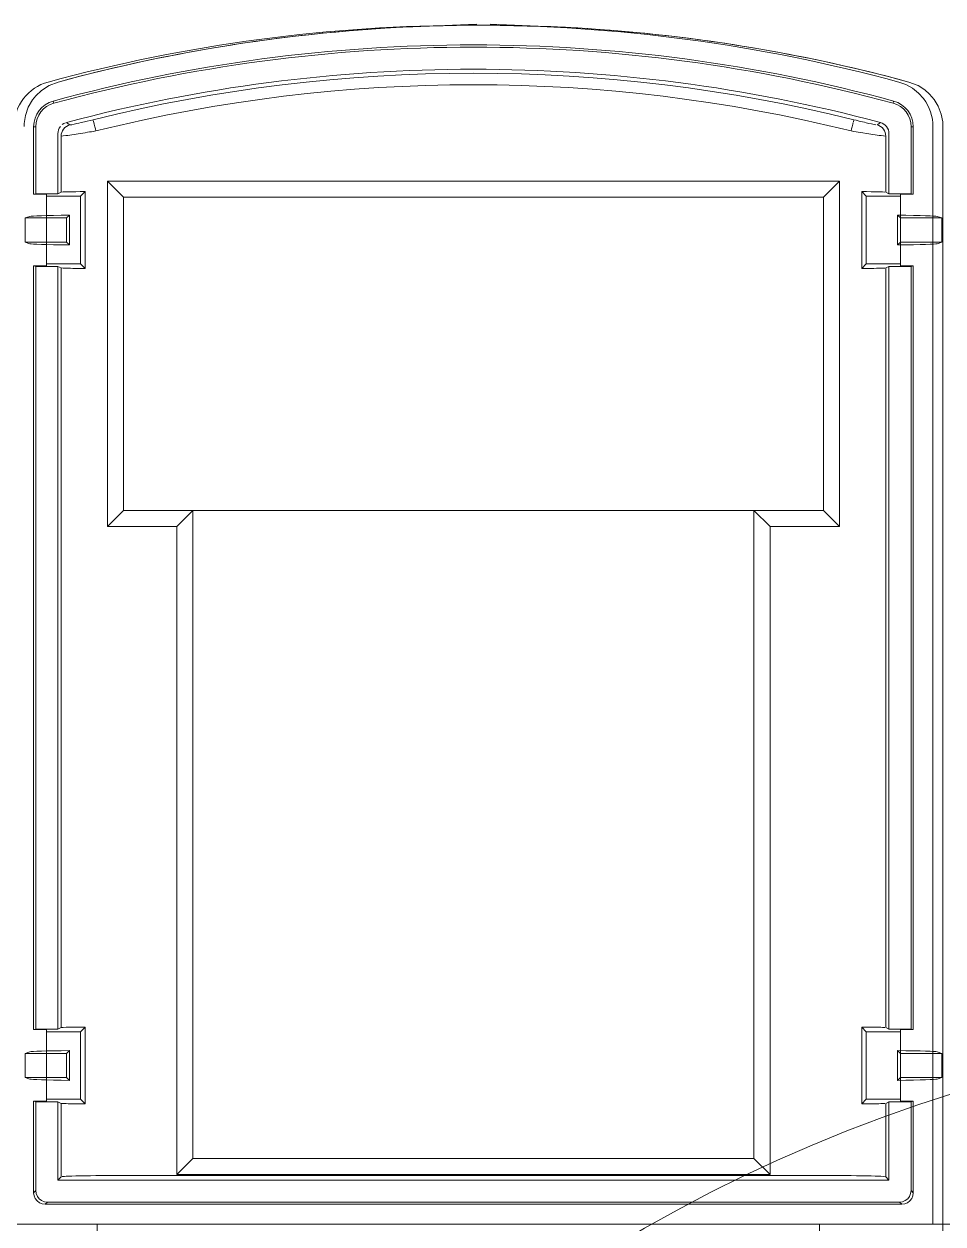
# Model space of a CAD drawing. Header units: millimetres. Extents: x -6000 to 26000, y -6000 to 26000.
# Drawn here: x 102.44 to 107.97, y -2318.07 to -2310.86 of the extents above; entities that cross this region are included whole.
import ezdxf

# ---------------------------------------------------------------- set-up
doc = ezdxf.new("R2010")
doc.units = ezdxf.units.MM
doc.header["$MEASUREMENT"] = 0
doc.layers.add('Чертеж и Рисунок_Ном._пера__7', color=7, linetype='Continuous', lineweight=15)

msp = doc.modelspace()

# ---------------------------------------------------------------- linework, layer by layer
at = {"layer": 'Чертеж и Рисунок_Ном._пера__7', "color": 7, "linetype": 'Continuous', "lineweight": 15}
for p, q in [((104.7799, -2310.872), (105.163, -2310.8553)), ((105.163, -2310.8553), (105.163, -2310.8628)), ((105.2464, -2310.8553), (105.6295, -2310.872)), ((105.2464, -2310.8628), (105.2464, -2310.8553)), ((102.6191, -2311.3183), (102.6226, -2311.3313)), ((107.6696, -2311.3183), (107.666, -2311.3313)), ((102.5011, -2311.8784), (102.5011, -2311.4727)), ((102.5145, -2311.4727), (102.5011, -2311.4727)), ((102.5145, -2311.4727), (102.5145, -2311.8758)), ((107.7742, -2311.4727), (107.7742, -2311.8758)), ((107.7742, -2311.4727), (107.7875, -2311.4727)), ((107.7875, -2311.4727), (107.7875, -2311.8784)), ((107.9058, -2318.069), (107.9058, -2311.4724)), ((107.9661, -2311.4724), (107.9661, -2318.069)), ((107.9661, -2311.4724), (107.9661, -2318.069)), ((107.9661, -2318.0272), (107.9661, -2311.4727)), ((102.6472, -2311.8758), (102.6472, -2311.5143)), ((102.6664, -2311.5291), (102.6664, -2311.8662)), ((107.6223, -2311.8662), (107.6223, -2311.5291)), ((107.6415, -2311.8758), (107.6415, -2311.5143)), ((102.9447, -2311.8001), (107.344, -2311.8001)), ((102.9447, -2311.8001), (103.041, -2311.8965)), ((102.9447, -2313.8763), (102.9447, -2311.8001)), ((107.2476, -2311.8965), (107.344, -2311.8001)), ((107.344, -2311.8001), (107.344, -2313.8763)), ((102.5145, -2311.8758), (102.5011, -2311.8784)), ((102.5776, -2311.8784), (102.5011, -2311.8784)), ((102.6472, -2311.8758), (102.5145, -2311.8758)), ((102.5776, -2311.8907), (102.5776, -2311.8784)), ((102.7834, -2311.8907), (102.5776, -2311.8907)), ((102.5776, -2312.2971), (102.5776, -2311.8907)), ((102.6664, -2311.8662), (102.6472, -2311.8758)), ((102.7834, -2311.8907), (102.8113, -2311.8628)), ((102.7834, -2311.8907), (102.7834, -2312.2971)), ((102.8113, -2311.8628), (102.8113, -2312.325)), ((107.2476, -2311.8965), (103.041, -2311.8965)), ((103.041, -2311.8965), (103.041, -2313.7799)), ((107.2476, -2313.7799), (107.2476, -2311.8965)), ((107.4774, -2312.325), (107.4774, -2311.8628)), ((107.4774, -2311.8628), (107.5053, -2311.8907)), ((107.5053, -2311.8907), (107.711, -2311.8907)), ((107.5053, -2312.2971), (107.5053, -2311.8907)), ((107.6415, -2311.8758), (107.6223, -2311.8662)), ((107.7742, -2311.8758), (107.6415, -2311.8758)), ((107.711, -2311.8784), (107.711, -2311.8907)), ((107.7875, -2311.8784), (107.711, -2311.8784)), ((107.711, -2311.8907), (107.711, -2312.2971)), ((107.7875, -2311.8784), (107.7742, -2311.8758)), ((102.4505, -2312.0212), (102.4783, -2312.012)), ((102.4505, -2312.0212), (102.4505, -2312.1666)), ((102.6996, -2312.0212), (102.4505, -2312.0212)), ((102.6996, -2312.0212), (102.7163, -2312.0045)), ((102.6996, -2312.0212), (102.6996, -2312.1666)), ((102.7163, -2312.0045), (102.7163, -2312.1833)), ((107.6931, -2312.0045), (107.6931, -2312.1833)), ((107.6931, -2312.0045), (107.7098, -2312.0212)), ((107.9589, -2312.0212), (107.7098, -2312.0212)), ((107.7098, -2312.1666), (107.7098, -2312.0212)), ((107.9589, -2312.0212), (107.9311, -2312.012)), ((107.9589, -2312.0212), (107.9589, -2312.1666)), ((102.4783, -2312.1759), (102.4505, -2312.1666)), ((102.4505, -2312.1666), (102.6996, -2312.1666)), ((102.6996, -2312.1666), (102.7163, -2312.1833)), ((107.7098, -2312.1666), (107.6931, -2312.1833)), ((107.7098, -2312.1666), (107.9589, -2312.1666)), ((107.9311, -2312.1759), (107.9589, -2312.1666)), ((102.5011, -2312.3094), (102.5011, -2316.9005)), ((102.5145, -2312.3121), (102.5011, -2312.3094)), ((102.5776, -2312.3094), (102.5011, -2312.3094)), ((102.6472, -2312.3121), (102.5145, -2312.3121)), ((102.5145, -2312.3121), (102.5145, -2316.8979)), ((102.7834, -2312.2971), (102.5776, -2312.2971)), ((102.5776, -2312.2971), (102.5776, -2312.3094)), ((102.6472, -2312.3121), (102.6664, -2312.3217)), ((102.6472, -2316.8979), (102.6472, -2312.3121)), ((102.6664, -2312.3217), (102.6664, -2316.8883)), ((102.8113, -2312.325), (102.7834, -2312.2971)), ((107.4774, -2312.325), (107.5053, -2312.2971)), ((107.5053, -2312.2971), (107.711, -2312.2971)), ((107.6415, -2312.3121), (107.6223, -2312.3217)), ((107.6223, -2316.8883), (107.6223, -2312.3217)), ((107.7742, -2312.3121), (107.6415, -2312.3121)), ((107.6415, -2316.8979), (107.6415, -2312.3121)), ((107.711, -2312.3094), (107.711, -2312.2971)), ((107.7875, -2312.3094), (107.711, -2312.3094)), ((107.7875, -2312.3094), (107.7742, -2312.3121)), ((107.7742, -2316.8979), (107.7742, -2312.3121)), ((107.7875, -2312.3094), (107.7875, -2316.9005)), ((102.9447, -2313.8763), (103.041, -2313.7799)), ((103.041, -2313.7799), (103.4584, -2313.7799)), ((103.362, -2313.8763), (103.4584, -2313.7799)), ((103.4584, -2313.7799), (103.4584, -2317.6751)), ((103.4584, -2313.7799), (106.8303, -2313.7799)), ((106.8303, -2313.7799), (107.2476, -2313.7799)), ((106.8303, -2313.7799), (106.9267, -2313.8763)), ((106.8303, -2317.6751), (106.8303, -2313.7799)), ((107.2476, -2313.7799), (107.344, -2313.8763)), ((103.362, -2313.8763), (102.9447, -2313.8763)), ((103.362, -2317.7715), (103.362, -2313.8763)), ((107.344, -2313.8763), (106.9267, -2313.8763)), ((106.9267, -2313.8763), (106.9267, -2317.7715)), ((102.6664, -2316.8883), (102.6472, -2316.8979)), ((102.7834, -2316.9128), (102.8113, -2316.8849)), ((102.8113, -2316.8849), (102.8113, -2317.3471)), ((107.4774, -2316.8849), (107.5053, -2316.9128)), ((107.4774, -2317.3471), (107.4774, -2316.8849)), ((107.6415, -2316.8979), (107.6223, -2316.8883)), ((102.5145, -2316.8979), (102.5011, -2316.9005)), ((102.5776, -2316.9005), (102.5011, -2316.9005)), ((102.6472, -2316.8979), (102.5145, -2316.8979)), ((102.5776, -2316.9128), (102.5776, -2316.9005)), ((102.7834, -2316.9128), (102.5776, -2316.9128)), ((102.5776, -2316.9128), (102.5776, -2317.3192)), ((102.7834, -2316.9128), (102.7834, -2317.3192)), ((107.5053, -2317.3192), (107.5053, -2316.9128)), ((107.5053, -2316.9128), (107.711, -2316.9128)), ((107.7742, -2316.8979), (107.6415, -2316.8979)), ((107.711, -2316.9005), (107.711, -2316.9128)), ((107.7875, -2316.9005), (107.711, -2316.9005)), ((107.711, -2317.3192), (107.711, -2316.9128)), ((107.7875, -2316.9005), (107.7742, -2316.8979)), ((102.6996, -2317.0433), (102.7163, -2317.0266)), ((102.7163, -2317.0266), (102.7163, -2317.2054)), ((107.6931, -2317.0266), (107.6931, -2317.2054)), ((107.6931, -2317.0266), (107.7098, -2317.0433)), ((102.4505, -2317.0433), (102.4783, -2317.0341)), ((102.4505, -2317.0433), (102.4505, -2317.1887)), ((102.6996, -2317.0433), (102.4505, -2317.0433)), ((102.6996, -2317.0433), (102.6996, -2317.1887)), ((107.7098, -2317.0433), (107.7098, -2317.1887)), ((107.9589, -2317.0433), (107.7098, -2317.0433)), ((107.9589, -2317.0433), (107.9311, -2317.0341)), ((107.9589, -2317.0433), (107.9589, -2317.1887)), ((102.4783, -2317.198), (102.4505, -2317.1887)), ((102.4505, -2317.1887), (102.6996, -2317.1887)), ((102.6996, -2317.1887), (102.7163, -2317.2054)), ((107.6931, -2317.2054), (107.7098, -2317.1887)), ((107.7098, -2317.1887), (107.9589, -2317.1887)), ((107.9311, -2317.198), (107.9589, -2317.1887)), ((102.7834, -2317.3192), (102.5776, -2317.3192)), ((102.5776, -2317.3192), (102.5776, -2317.3315)), ((102.8113, -2317.3471), (102.7834, -2317.3192)), ((107.4774, -2317.3471), (107.5053, -2317.3192)), ((107.5053, -2317.3192), (107.711, -2317.3192)), ((107.711, -2317.3315), (107.711, -2317.3192)), ((102.5011, -2317.3315), (102.5011, -2317.8814)), ((102.5776, -2317.3315), (102.5011, -2317.3315)), ((102.5145, -2317.3342), (102.5011, -2317.3315)), ((102.6472, -2317.3342), (102.5145, -2317.3342)), ((102.5145, -2317.3342), (102.5145, -2317.868)), ((102.6472, -2317.3342), (102.6664, -2317.3438)), ((102.6472, -2317.3342), (102.6472, -2317.8046)), ((102.6664, -2317.3438), (102.6664, -2317.7854)), ((107.6415, -2317.3342), (107.6223, -2317.3438)), ((107.6223, -2317.7854), (107.6223, -2317.3438)), ((107.7742, -2317.3342), (107.6415, -2317.3342)), ((107.6415, -2317.8046), (107.6415, -2317.3342)), ((107.7875, -2317.3315), (107.711, -2317.3315)), ((107.7875, -2317.3315), (107.7742, -2317.3342)), ((107.7742, -2317.868), (107.7742, -2317.3342)), ((107.7875, -2317.3315), (107.7875, -2317.8814)), ((103.362, -2317.7715), (103.4584, -2317.6751)), ((103.4584, -2317.6751), (106.8303, -2317.6751)), ((106.8303, -2317.6751), (106.9267, -2317.7715)), ((102.6472, -2317.8046), (102.6664, -2317.7854)), ((102.6472, -2317.8046), (107.6415, -2317.8046)), ((107.4137, -2317.7784), (102.875, -2317.7784)), ((106.9267, -2317.7715), (103.362, -2317.7715)), ((107.6223, -2317.7854), (107.6415, -2317.8046)), ((102.5011, -2317.8814), (102.5145, -2317.868)), ((107.7875, -2317.8814), (107.7742, -2317.868)), ((102.5704, -2317.9507), (102.5838, -2317.9373)), ((107.7183, -2317.9507), (102.5704, -2317.9507)), ((102.5838, -2317.9373), (107.7049, -2317.9373)), ((107.7183, -2317.9507), (107.7049, -2317.9373)), ((102.3829, -2318.069), (107.9058, -2318.069)), ((102.4432, -2318.069), (102.4783, -2318.069)), ((103.034, -2318.069), (102.4783, -2318.069)), ((107.2236, -2318.069), (102.8822, -2318.069)), ((102.8822, -2318.069), (102.8822, -2318.668)), ((107.2547, -2318.069), (103.034, -2318.069)), ((103.0369, -2318.069), (107.0688, -2318.069)), ((107.2236, -2318.668), (107.2236, -2318.069)), ((107.2547, -2318.069), (107.4158, -2318.069)), ((107.4158, -2318.069), (107.9282, -2318.069)), ((107.9282, -2318.069), (107.9661, -2318.069)), ((107.9661, -2318.069), (107.9311, -2318.069)), ((107.9661, -2318.069), (113.4891, -2318.069)), ((107.9661, -2318.069), (107.9661, -2334.7692))]:
    msp.add_line(p, q, dxfattribs=at)
at = {"layer": 'Чертеж и Рисунок_Ном._пера__7', "color": 7, "linetype": 'Continuous', "lineweight": 15, "flags": 128}
for points in [[(102.5878, -2311.2043), (102.5662, -2311.2112), (102.5452, -2311.2197), (102.5249, -2311.23), (102.5056, -2311.2419), (102.4886, -2311.2543), (102.4703, -2311.2701), (102.4544, -2311.2863), (102.4399, -2311.3038), (102.4277, -2311.321), (102.4154, -2311.3419), (102.405, -2311.3638), (102.3975, -2311.3835), (102.3866, -2311.4274), (102.3829, -2311.4724)], [(102.6481, -2311.2043), (102.5937, -2311.2255), (102.5477, -2311.2553), (102.5147, -2311.2863), (102.4943, -2311.3119), (102.4691, -2311.3553), (102.4517, -2311.4045), (102.4439, -2311.4525), (102.4432, -2311.4724)], [(107.7009, -2311.2043), (107.7435, -2311.2197), (107.7831, -2311.2419), (107.8185, -2311.2702), (107.8488, -2311.3038), (107.8627, -2311.3237), (107.8732, -2311.3419), (107.8837, -2311.3638), (107.8912, -2311.3835), (107.8976, -2311.4053), (107.9021, -2311.4275), (107.905, -2311.4515), (107.9058, -2311.4724)], [(107.7612, -2311.2043), (107.8161, -2311.2257), (107.8575, -2311.252), (107.8857, -2311.2768), (107.9132, -2311.3092), (107.9374, -2311.3493), (107.9559, -2311.3975), (107.9645, -2311.4425), (107.9661, -2311.4724)], [(102.6472, -2311.5143), (102.6481, -2311.503), (102.6509, -2311.4919), (102.6554, -2311.4815), (102.6616, -2311.4719)], [(102.6664, -2311.5291), (102.6673, -2311.5183), (102.6699, -2311.5073), (102.6745, -2311.4966), (102.6809, -2311.4867), (102.6888, -2311.478), (102.698, -2311.4709), (102.7079, -2311.4655), (102.7181, -2311.4619)], [(102.6733, -2311.4601), (102.6827, -2311.4537), (102.693, -2311.449)], [(102.7181, -2311.4619), (102.7085, -2311.4545), (102.6988, -2311.4472)], [(102.7181, -2311.4619), (102.7304, -2311.4606), (102.7445, -2311.4577), (102.7615, -2311.454), (102.7723, -2311.4515), (102.787, -2311.4481), (102.8063, -2311.4435), (102.8232, -2311.4394), (102.8407, -2311.4351), (102.8582, -2311.4308)], [(102.8621, -2311.4467), (102.8595, -2311.4362)], [(102.875, -2311.4983), (102.872, -2311.4862), (102.8689, -2311.4739), (102.865, -2311.4583), (102.8621, -2311.4467)], [(107.4265, -2311.4467), (107.4237, -2311.4583), (107.4198, -2311.4739), (107.4167, -2311.4862), (107.4137, -2311.4983)], [(107.4305, -2311.4308), (107.4276, -2311.4426)], [(107.4305, -2311.4308), (107.4436, -2311.4341), (107.4615, -2311.4384), (107.4717, -2311.4409), (107.4824, -2311.4435), (107.4945, -2311.4464), (107.5049, -2311.4489), (107.5212, -2311.4526), (107.5359, -2311.4559), (107.5517, -2311.4593), (107.5619, -2311.4612)], [(107.5899, -2311.4472), (107.5802, -2311.4545), (107.5705, -2311.4619)], [(107.6223, -2311.5291), (107.6214, -2311.5183), (107.6188, -2311.5073), (107.6142, -2311.4966), (107.6078, -2311.4867), (107.5999, -2311.478), (107.5907, -2311.4709), (107.5808, -2311.4655), (107.5705, -2311.4619)], [(107.5899, -2311.4472), (107.6005, -2311.451), (107.6105, -2311.4565), (107.6194, -2311.4635), (107.6271, -2311.4719), (107.6333, -2311.4815), (107.6378, -2311.4919), (107.6405, -2311.503), (107.6415, -2311.5143)], [(102.6664, -2311.5291), (102.6791, -2311.5284), (102.6946, -2311.5265), (102.7059, -2311.525), (102.7181, -2311.5232), (102.7309, -2311.5213), (102.7469, -2311.5189), (102.7571, -2311.5173), (102.7689, -2311.5154), (102.7824, -2311.5133), (102.7976, -2311.5109), (102.8114, -2311.5087), (102.8245, -2311.5065), (102.837, -2311.5045), (102.8484, -2311.5026), (102.8587, -2311.5009), (102.875, -2311.4983)], [(107.4137, -2311.4983), (107.4295, -2311.5009), (107.4438, -2311.5032), (107.4567, -2311.5053), (107.4679, -2311.5072), (107.4852, -2311.5099), (107.5063, -2311.5133), (107.5198, -2311.5154), (107.5316, -2311.5173), (107.5418, -2311.5189), (107.5577, -2311.5213), (107.5706, -2311.5232), (107.5828, -2311.525), (107.5941, -2311.5265), (107.6095, -2311.5284), (107.6212, -2311.5293)], [(102.6664, -2311.8662), (102.6783, -2311.8651), (102.6966, -2311.8644), (102.7086, -2311.8641), (102.7223, -2311.8638), (102.7376, -2311.8636), (102.7543, -2311.8633), (102.7817, -2311.863), (102.8113, -2311.8628)], [(107.4774, -2311.8628), (107.507, -2311.863), (107.5344, -2311.8633), (107.5511, -2311.8636), (107.5664, -2311.8638), (107.5801, -2311.8641), (107.5921, -2311.8644), (107.6022, -2311.8647), (107.6165, -2311.8654)], [(102.6664, -2312.3217), (102.6783, -2312.3228), (102.6966, -2312.3234), (102.7086, -2312.3237), (102.7223, -2312.324), (102.7376, -2312.3243), (102.7543, -2312.3245), (102.7817, -2312.3248), (102.8113, -2312.325)], [(107.4774, -2312.325), (107.507, -2312.3248), (107.5344, -2312.3245), (107.5511, -2312.3243), (107.5664, -2312.324), (107.5801, -2312.3237), (107.5921, -2312.3234), (107.6022, -2312.3231), (107.6165, -2312.3224)], [(102.6664, -2316.8883), (102.6783, -2316.8872), (102.6966, -2316.8865), (102.7086, -2316.8862), (102.7223, -2316.8859), (102.7376, -2316.8857), (102.7543, -2316.8854), (102.7817, -2316.8851), (102.8113, -2316.8849)], [(107.4774, -2316.8849), (107.507, -2316.8851), (107.5344, -2316.8854), (107.5511, -2316.8857), (107.5664, -2316.8859), (107.5801, -2316.8862), (107.5921, -2316.8865), (107.6022, -2316.8868), (107.6165, -2316.8875)], [(102.6664, -2317.3438), (102.6783, -2317.3449), (102.6966, -2317.3455), (102.7086, -2317.3458), (102.7223, -2317.3461), (102.7376, -2317.3464), (102.7543, -2317.3466), (102.7817, -2317.3469), (102.8113, -2317.3471)], [(107.4774, -2317.3471), (107.507, -2317.3469), (107.5344, -2317.3466), (107.5511, -2317.3464), (107.5664, -2317.3461), (107.5801, -2317.3458), (107.5921, -2317.3455), (107.6022, -2317.3452), (107.6165, -2317.3445)], [(102.875, -2317.7784), (102.843, -2317.7785), (102.8119, -2317.7787), (102.7822, -2317.7792), (102.7547, -2317.7797), (102.73, -2317.7805), (102.7087, -2317.7813), (102.6967, -2317.7819), (102.6866, -2317.7826), (102.6722, -2317.784)], [(107.6223, -2317.7854), (107.6103, -2317.7833), (107.592, -2317.7819), (107.5799, -2317.7813), (107.5587, -2317.7805), (107.534, -2317.7797), (107.5065, -2317.7792), (107.4768, -2317.7787), (107.4457, -2317.7785), (107.4137, -2317.7784)], [(102.5011, -2317.8814), (102.5035, -2317.8994), (102.5104, -2317.9161), (102.5214, -2317.9304), (102.5357, -2317.9414), (102.5525, -2317.9484), (102.5704, -2317.9507)], [(102.5838, -2317.9373), (102.5658, -2317.935), (102.5491, -2317.9281), (102.5348, -2317.9171), (102.5238, -2317.9027), (102.5169, -2317.886), (102.5145, -2317.868)], [(107.7742, -2317.868), (107.7718, -2317.886), (107.7649, -2317.9027), (107.7539, -2317.9171), (107.7396, -2317.9281), (107.7228, -2317.935), (107.7049, -2317.9373)], [(107.7183, -2317.9507), (107.7362, -2317.9484), (107.7529, -2317.9414), (107.7673, -2317.9304), (107.7783, -2317.9161), (107.7852, -2317.8994), (107.7875, -2317.8814)]]:
    msp.add_lwpolyline(points, dxfattribs=at)
at = {"layer": 'Чертеж и Рисунок_Ном._пера__7', "color": 7, "linetype": 'Continuous', "lineweight": 15}
for centre in [(110.788, -2326.1377), (116.3705, -2326.1377)]:
    msp.add_circle(centre, 9.2719, dxfattribs=at)
for centre, radius, start, end in [((105.1443, -2320.6009), 9.7381, 74.77978, 105.22022), ((105.2047, -2320.6009), 9.7381, 90, 105.22022), ((105.2047, -2320.6009), 9.7381, 92.5, 105.21846), ((105.2047, -2320.6009), 9.7381, 74.77978, 90), ((105.2047, -2320.6009), 9.7381, 74.78154, 87.5), ((105.1443, -2320.6009), 9.6199, 74.78154, 105.21846), ((105.1443, -2320.6009), 9.6065, 74.78154, 105.21846), ((105.1443, -2320.6287), 9.5016, 75.08546, 104.91454), ((105.1443, -2320.6287), 9.4777, 76.04186, 103.95814), ((105.1443, -2320.6287), 9.4082, 76.04185, 103.95815), ((102.6611, -2311.4727), 0.16, 105.21846, 180), ((102.6611, -2311.4727), 0.1466, 105.21846, 180), ((107.6276, -2311.4727), 0.1466, 0, 74.78154), ((107.6276, -2311.4727), 0.16, 0, 74.78154)]:
    msp.add_arc(centre, radius, start, end, dxfattribs=at)
for centre, start_param, end_param in [((103.034, -2312.0125), 2.178367, 3.089233), ((107.3754, -2312.0125), 0.05236, 0.963226), ((103.034, -2312.1754), 3.193953, 4.104819), ((107.3754, -2312.1754), 5.319959, 6.230825), ((103.034, -2317.0346), 2.178367, 3.089233), ((107.3754, -2317.0346), 0.05236, 0.963226), ((103.034, -2317.1975), 3.193953, 4.104819), ((107.3754, -2317.1975), 5.319959, 6.230825)]:
    msp.add_ellipse(centre, major_axis=(0.5565, 0), ratio=0.017455, start_param=start_param, end_param=end_param, dxfattribs=at)

doc.saveas('drawing.dxf')
